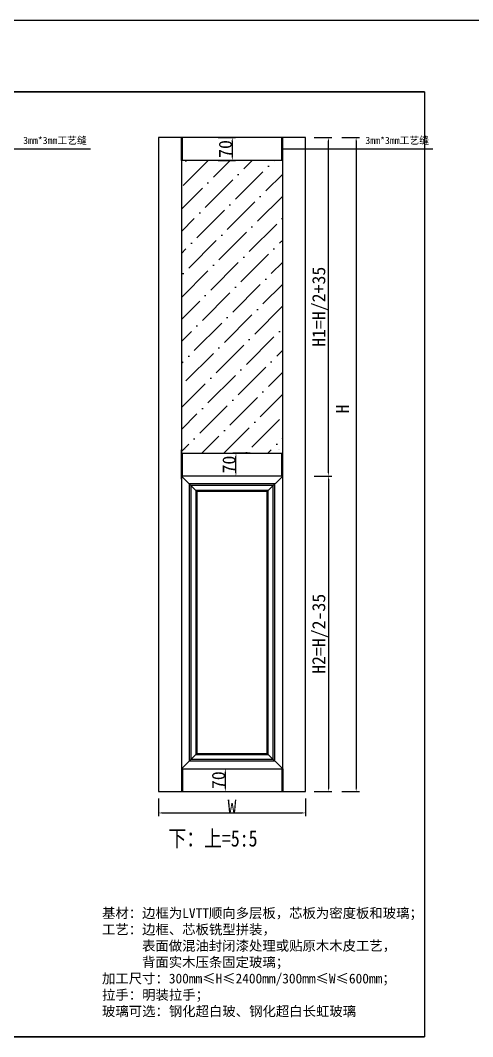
# Model space of a CAD drawing. Header units: millimetres. Extents: x 85186 to 129000, y -77269 to -36327.
# Drawn here: x 101653 to 103037, y -52886 to -49779 of the extents above; entities that cross this region are included whole.
import ezdxf

# ---------------------------------------------------------------- set-up
doc = ezdxf.new("R2010")
doc.units = ezdxf.units.MM
doc.styles.get("Standard").update_dxf_attribs({"font": 'SimSun.ttf'})
doc.styles.add('ZB_宋体', font='SimSun.ttf')
doc.styles.add('宋体', font='SimSun.ttf', dxfattribs={"width": 0.8})
doc.dimstyles.new('客来福标注小', dxfattribs={"dimscale": 20, "dimtxt": 2, "dimasz": 0.5, "dimexe": 0.5, "dimexo": 0, "dimgap": 0.05, "dimtad": 1, "dimdec": 0, "dimzin": 0, "dimdsep": 46, "dimtxsty": 'Standard', "dimcen": 0, "dimclrd": 256, "dimclre": 256, "dimclrt": 256, "dimadec": 0, "dimazin": 0, "dimtfac": 1, "dimtdec": 0, "dimtofl": 0, "dimtmove": 1, "dimatfit": 3, "dimfxl": 2.2, "dimfxlon": 1, "dimtolj": 1, "dimtzin": 0, "dimarcsym": 0})

# ---------------------------------------------------------------- blocks, each defined once
blk = doc.blocks.new('*D3482')
at = {"lineweight": -2, "transparency": 16777216}
for p, q in [((102636.3, -50137.1), (102690.3, -50137.1)), ((102680.3, -50147.1), (102680.3, -52127.1)), ((102636.3, -52137.1), (102690.3, -52137.1))]:
    blk.add_line(p, q, dxfattribs=at)
at = {"transparency": 16777216}
for points in [[(102678.6, -50147.1), (102681.9, -50147.1), (102680.3, -50137.1)], [(102678.6, -52127.1), (102681.9, -52127.1), (102680.3, -52137.1)]]:
    blk.add_solid(points, dxfattribs=at)
at = {"layer": 'Defpoints', "color": 0, "transparency": 16777216}
for p in [(102569.8, -50137.1), (102569.8, -52137.1), (102680.3, -52137.1)]:
    blk.add_point(p, dxfattribs=at)
at = {"transparency": 16777216, "insert": (102638.3, -50967.1), "char_height": 40, "attachment_point": 5, "rotation": 90, "style": 'ZB_宋体'}
blk.add_mtext('\\A1;H', dxfattribs=at)
blk = doc.blocks.new('*D3483')
at = {"lineweight": -2, "transparency": 16777216}
for p, q in [((102075.4, -52158.3), (102075.4, -52212.3)), ((102525.4, -52158.3), (102525.4, -52212.3)), ((102085.4, -52202.3), (102515.4, -52202.3))]:
    blk.add_line(p, q, dxfattribs=at)
at = {"transparency": 16777216}
for points in [[(102085.4, -52200.6), (102085.4, -52204), (102075.4, -52202.3)], [(102515.4, -52200.6), (102515.4, -52204), (102525.4, -52202.3)]]:
    blk.add_solid(points, dxfattribs=at)
at = {"layer": 'Defpoints', "color": 0, "transparency": 16777216}
for p in [(102075.4, -52029.9), (102525.4, -52029.9), (102525.4, -52202.3)]:
    blk.add_point(p, dxfattribs=at)
at = {"transparency": 16777216, "insert": (102300.4, -52181.3), "char_height": 40, "attachment_point": 5}
blk.add_mtext('\\A1;W', dxfattribs=at)
blk = doc.blocks.new('*D3484')
at = {"lineweight": -2, "transparency": 16777216}
for p, q in [((102356.4, -51102.1), (102302.4, -51102.1)), ((102312.4, -51162.1), (102312.4, -51112.1)), ((102356.4, -51172.1), (102302.4, -51172.1))]:
    blk.add_line(p, q, dxfattribs=at)
at = {"transparency": 16777216}
for points in [[(102310.8, -51112.1), (102314.1, -51112.1), (102312.4, -51102.1)], [(102310.8, -51162.1), (102314.1, -51162.1), (102312.4, -51172.1)]]:
    blk.add_solid(points, dxfattribs=at)
at = {"layer": 'Defpoints', "color": 0, "transparency": 16777216}
for p in [(102312.4, -51102.1), (102455.4, -51102.1), (102455.4, -51172.1)]:
    blk.add_point(p, dxfattribs=at)
at = {"transparency": 16777216, "insert": (102291.4, -51137.1), "char_height": 40, "attachment_point": 5, "rotation": 90, "style": 'ZB_宋体'}
blk.add_mtext('\\A1;70', dxfattribs=at)
blk = doc.blocks.new('*D3485')
at = {"lineweight": -2, "transparency": 16777216}
for p, q in [((102551.9, -51172.1), (102605.9, -51172.1)), ((102595.9, -51182.1), (102595.9, -52127.1)), ((102551.9, -52137.1), (102605.9, -52137.1))]:
    blk.add_line(p, q, dxfattribs=at)
at = {"transparency": 16777216}
for points in [[(102594.3, -51182.1), (102597.6, -51182.1), (102595.9, -51172.1)], [(102594.3, -52127.1), (102597.6, -52127.1), (102595.9, -52137.1)]]:
    blk.add_solid(points, dxfattribs=at)
at = {"layer": 'Defpoints', "color": 0, "transparency": 16777216}
for p in [(102465.4, -51172.1), (102525.4, -52137.1), (102595.9, -52137.1)]:
    blk.add_point(p, dxfattribs=at)
at = {"transparency": 16777216, "insert": (102570.6, -51654.6), "char_height": 40, "attachment_point": 5, "rotation": 90, "style": 'ZB_宋体'}
blk.add_mtext('\\A1;H2=H/2-35', dxfattribs=at)
blk = doc.blocks.new('*D3486')
at = {"lineweight": -2, "transparency": 16777216}
for p, q in [((102551.9, -50137.1), (102605.9, -50137.1)), ((102595.9, -51162.1), (102595.9, -50147.1)), ((102551.9, -51172.1), (102605.9, -51172.1))]:
    blk.add_line(p, q, dxfattribs=at)
at = {"transparency": 16777216}
for points in [[(102594.3, -50147.1), (102597.6, -50147.1), (102595.9, -50137.1)], [(102594.3, -51162.1), (102597.6, -51162.1), (102595.9, -51172.1)]]:
    blk.add_solid(points, dxfattribs=at)
at = {"layer": 'Defpoints', "color": 0, "transparency": 16777216}
for p in [(102465.4, -50137.1), (102595.9, -50137.1), (102465.4, -51172.1)]:
    blk.add_point(p, dxfattribs=at)
at = {"transparency": 16777216, "insert": (102570.6, -50654.6), "char_height": 40, "attachment_point": 5, "rotation": 90, "style": 'ZB_宋体'}
blk.add_mtext('\\A1;H1=H/2+35', dxfattribs=at)
blk = doc.blocks.new('*D3489')
at = {"lineweight": -2, "transparency": 16777216}
for p, q in [((102258.4, -50137.1), (102311.2, -50137.1)), ((102301.2, -50147.1), (102301.2, -50197.1)), ((102258.4, -50207.1), (102311.2, -50207.1))]:
    blk.add_line(p, q, dxfattribs=at)
at = {"transparency": 16777216}
for points in [[(102299.5, -50147.1), (102302.9, -50147.1), (102301.2, -50137.1)], [(102299.5, -50197.1), (102302.9, -50197.1), (102301.2, -50207.1)]]:
    blk.add_solid(points, dxfattribs=at)
at = {"layer": 'Defpoints', "color": 0, "transparency": 16777216}
for p in [(102258.4, -50137.1), (102258.4, -50207.1), (102301.2, -50207.1)]:
    blk.add_point(p, dxfattribs=at)
at = {"transparency": 16777216, "insert": (102280.2, -50172.1), "char_height": 40, "attachment_point": 5, "rotation": 90}
blk.add_mtext('\\A1;70', dxfattribs=at)
blk = doc.blocks.new('*D3490')
at = {"lineweight": -2, "transparency": 16777216}
for p, q in [((102236, -52067.1), (102290, -52067.1)), ((102280, -52127.1), (102280, -52077.1)), ((102236, -52137.1), (102290, -52137.1))]:
    blk.add_line(p, q, dxfattribs=at)
at = {"transparency": 16777216}
for points in [[(102278.3, -52077.1), (102281.7, -52077.1), (102280, -52067.1)], [(102278.3, -52127.1), (102281.7, -52127.1), (102280, -52137.1)]]:
    blk.add_solid(points, dxfattribs=at)
at = {"layer": 'Defpoints', "color": 0, "transparency": 16777216}
for p in [(102224.9, -52067.1), (102280, -52067.1), (102224.9, -52137.1)]:
    blk.add_point(p, dxfattribs=at)
at = {"transparency": 16777216, "insert": (102259, -52102.1), "char_height": 40, "attachment_point": 5, "rotation": 90}
blk.add_mtext('\\A1;70', dxfattribs=at)

msp = doc.modelspace()

# ---------------------------------------------------------------- hatches: boundary and pattern name
h = msp.add_hatch()
h.set_pattern_fill('ANSI36', color=4, scale=15)
h.set_pattern_definition([(45, (-11000.29, -80457.38), (25.25697, 92.608891), [119.0625, -23.8125, 0, -23.8125])])
h.paths.add_polyline_path([(101408.071, -51267.11), (101408.071, -50207.11), (101098.071, -50207.11), (101098.071, -51267.11)])
h.paths.add_polyline_path([(102455.406, -51102.11), (102455.406, -50207.11), (102145.406, -50207.11), (102145.406, -51102.11)])

# ---------------------------------------------------------------- linework, layer by layer
for p, q in [((85318.615, -49778.748), (128999.726, -49778.748)), ((101182.598, -49997.685), (102327.73, -49997.685)), ((102327.73, -49997.685), (101514.061, -49997.685)), ((102889.813, -49997.685), (102327.73, -49997.685)), ((102889.813, -49997.685), (102327.73, -49997.685)), ((102525.406, -50137.11), (102075.406, -50137.11)), ((102075.406, -50137.11), (102075.406, -51102.11)), ((102145.406, -50207.11), (102145.406, -50137.11)), ((102148.406, -50207.11), (102148.406, -50137.11)), ((102452.406, -50207.11), (102452.406, -50137.11)), ((102455.406, -50207.11), (102455.406, -50137.11)), ((102525.406, -51102.11), (102525.406, -50137.11)), ((102075.406, -51102.11), (102075.406, -52137.11)), ((102145.406, -51182.11), (102145.406, -51092.11)), ((102145.406, -51172.11), (102145.406, -51102.11)), ((102148.406, -51172.11), (102148.406, -51102.11)), ((102155.406, -51092.11), (102155.406, -51092.11)), ((102158.406, -51092.11), (102158.406, -51092.11)), ((102442.406, -51092.11), (102442.406, -51092.11)), ((102445.406, -51092.11), (102445.406, -51092.11)), ((102452.406, -51172.11), (102452.406, -51102.11)), ((102455.406, -51182.11), (102455.406, -51092.11)), ((102455.406, -51172.11), (102455.406, -51102.11)), ((102525.406, -52137.11), (102525.406, -51102.11)), ((102192.406, -51219.11), (102145.406, -51172.11)), ((102408.406, -51219.11), (102455.406, -51172.11)), ((102192.406, -52020.11), (102145.406, -52067.11)), ((102408.406, -52020.11), (102455.406, -52067.11)), ((102452.406, -52067.11), (102452.406, -52137.11)), ((102455.406, -52067.11), (102455.406, -52137.11)), ((102075.406, -52137.11), (102525.406, -52137.11)), ((99872.715, -52886.379), (102889.813, -52886.379))]:
    msp.add_line(p, q)
at = {"color": 0}
for p, q in [((102889.813, -49997.685), (99872.715, -49997.685)), ((99872.715, -49997.685), (102889.813, -49997.685)), ((102889.813, -49997.685), (99872.715, -49997.685)), ((102145.406, -52067.11), (102145.406, -52137.11)), ((102148.406, -52067.11), (102148.406, -52137.11))]:
    msp.add_line(p, q, dxfattribs=at)
msp.add_lwpolyline([(99872.715, -49997.685), (102889.813, -49997.685), (102889.813, -52886.379), (99872.715, -52886.379)], close=True, dxfattribs=at)
for points in [[(102455.406, -51102.11), (102455.406, -50207.11), (102145.406, -50207.11), (102145.406, -51102.11)], [(102455.406, -52067.11), (102455.406, -51172.11), (102145.406, -51172.11), (102145.406, -52067.11)], [(102408.406, -52020.11), (102408.406, -51219.11), (102192.406, -51219.11), (102192.406, -52020.11)]]:
    msp.add_lwpolyline(points, close=True)
at = {"color": 252}
for points in [[(102431.406, -52043.11), (102431.406, -51196.11), (102169.406, -51196.11), (102169.406, -52043.11)], [(102426.406, -52038.11), (102426.406, -51201.11), (102174.406, -51201.11), (102174.406, -52038.11)], [(102411.406, -52023.11), (102411.406, -51216.11), (102189.406, -51216.11), (102189.406, -52023.11)]]:
    msp.add_lwpolyline(points, close=True, dxfattribs=at)

# ---------------------------------------------------------------- texts
at = {"lineweight": 25, "attachment_point": 1, "style": 'ZB_宋体'}
for s, insert, char_height, width in [('3mm*3mm工艺缝', (101661.254, -50134.834), 22, 652.72448), ('3mm*3mm工艺缝', (102708.589, -50134.834), 22, 652.72448), ('基材：边框为LVTT顺向多层板，芯板为密度板和玻璃；\\P工艺：边框、芯板铣型拼装，\\P      表面做混油封闭漆处理或贴原木木皮工艺，\\P      背面实木压条固定玻璃；\\P加工尺寸：300mm≤H≤2400mm/300mm≤W≤600mm；\\P拉手：明装拉手；\\P玻璃可选：钢化超白玻、钢化超白长虹玻璃', (101902.564, -52493.484), 30, 1067.75303)]:
    msp.add_mtext(s, dxfattribs=dict(at, insert=insert, char_height=char_height, width=width))
at = {"color": 0, "insert": (102105.897, -52255.114), "char_height": 50, "width": 365.74022, "attachment_point": 1, "style": '宋体'}
msp.add_mtext('下：上=5:5', dxfattribs=at)

# ---------------------------------------------------------------- dimensions: what is measured, and where the dimension line sits
at = {"color": 0}
for base, p1, p2, picture, middle in [((102301.216, -50207.11), (102258.428, -50137.11), (102258.428, -50207.11), '*D3489', (102280.216, -50172.11)), ((102279.999, -52067.11), (102224.933, -52137.11), (102224.933, -52067.11), '*D3490', (102258.999, -52102.11))]:
    dim = msp.add_linear_dim(base=base, p1=p1, p2=p2, angle=90, dimstyle='客来福标注小', dxfattribs=at)
    dim.commit()
    dim.dimension.update_dxf_attribs({"geometry": picture, "text_midpoint": middle})
for base, p2, text, picture, middle in [((102595.92, -50137.11), (102465.406, -50137.11), 'H1=H/2+35', '*D3486', (102570.563, -50654.61)), ((102595.92, -52137.11), (102525.406, -52137.11), 'H2=H/2-35', '*D3485', (102570.563, -51654.61))]:
    dim = msp.add_linear_dim(base=base, p1=(102465.406, -51172.11), p2=p2, angle=90, text=text, dimstyle='客来福标注小', override={"dimtxsty": 'ZB_宋体'}, dxfattribs=at)
    dim.commit()
    dim.dimension.update_dxf_attribs({"geometry": picture, "text_midpoint": middle})
dim = msp.add_linear_dim(base=(102680.274, -52137.11), p1=(102569.793, -50137.11), p2=(102569.793, -52137.11), angle=90, text='H', dimstyle='客来福标注小', override={"dimtxsty": 'ZB_宋体'}, dxfattribs=at)
dim.commit()
dim.dimension.update_dxf_attribs({"geometry": '*D3482', "text_midpoint": (102659.274, -50967.11), "dimtype": 160})
dim = msp.add_linear_dim(base=(102312.444, -51102.11), p1=(102455.406, -51172.11), p2=(102455.406, -51102.11), angle=90, dimstyle='客来福标注小', override={"dimtxsty": 'ZB_宋体'}, dxfattribs=at)
dim.commit()
dim.dimension.update_dxf_attribs({"geometry": '*D3484', "text_midpoint": (102291.444, -51137.11)})
dim = msp.add_linear_dim(base=(102525.406, -52202.284), p1=(102075.406, -52029.902), p2=(102525.406, -52029.902), text='W', dimstyle='客来福标注小', dxfattribs=at)
dim.commit()
dim.dimension.update_dxf_attribs({"geometry": '*D3483', "text_midpoint": (102300.406, -52181.284)})

# ---------------------------------------------------------------- leaders
for points in [[(101408.071, -50172.11), (101867.37, -50172.11)], [(102455.406, -50172.11), (102914.705, -50172.11)]]:
    msp.add_leader(points, dimstyle='客来福标注小', override={"dimgap": 0.05, "dimtad": 0, "dimfxl": 5, "dimarcsym": 1}, dxfattribs=at)

doc.saveas('drawing.dxf')
